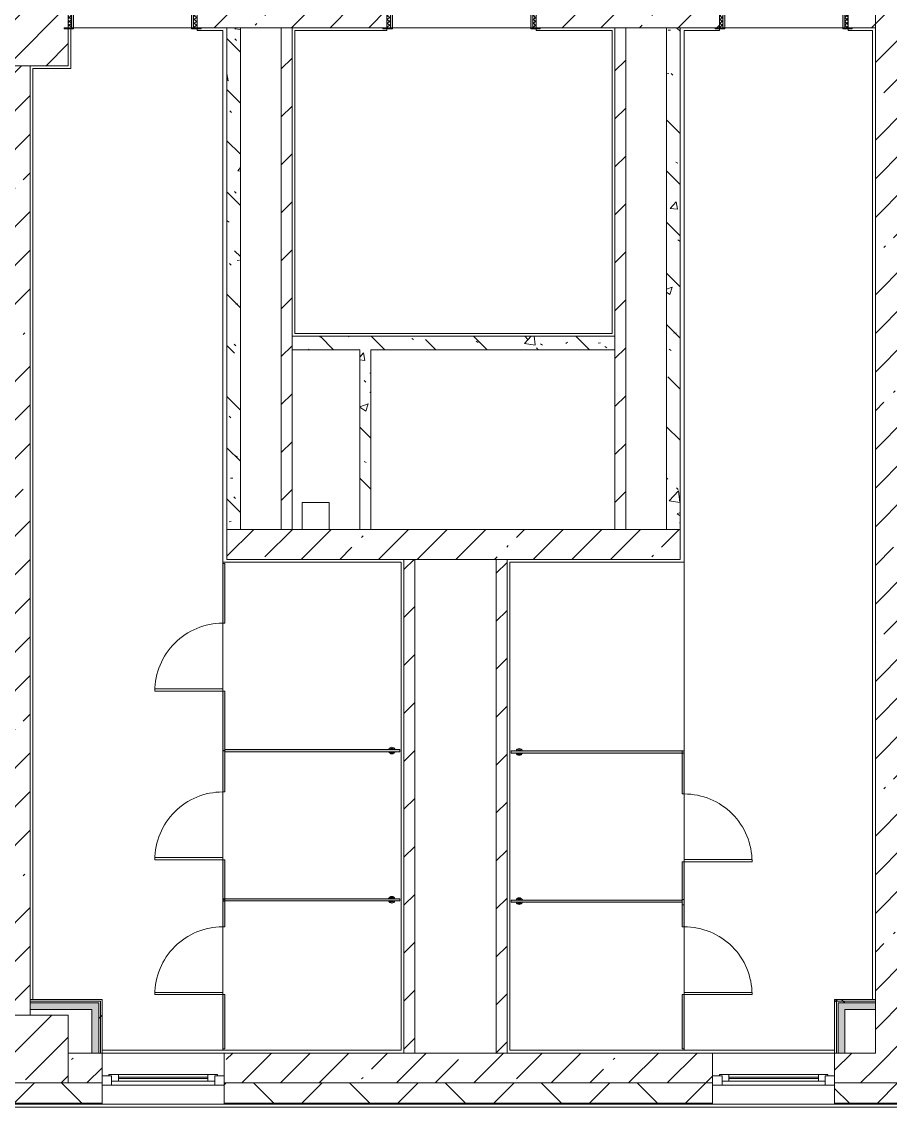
# Model space of a CAD drawing. Header units: millimetres. Extents: x -3377 to 186574, y -8553 to 29000.
# Drawn here: x 125131 to 131534, y -280 to 7724 of the extents above; entities that cross this region are included whole.
import ezdxf

# ---------------------------------------------------------------- set-up
doc = ezdxf.new("R2010")
doc.units = ezdxf.units.MM
for name, color, linetype, lineweight, true_color in [('A-DOOR-3', 7, 'Continuous', 5, 0xaaaaaa), ('A-DOOR-4', 7, 'Continuous', 5, 0xe2e2e2), ('A-DOOR-FRAM-2', 7, 'Continuous', 5, 0xe2e2e2), ('A-DOOR-FRAM-3', 7, 'Continuous', 5, 0xaaaaaa), ('A-FLOR-1', 7, 'Continuous', 5, 0xaaaaaa), ('A-GENM-3', 7, 'Continuous', 5, 0xe2ddcd), ('A-WALL-6', 7, 'Continuous', 5, 0x737373), ('I-WALL-1', 7, 'Continuous', 5, 0xe7e7e7), ('I-WALL-2', 7, 'Continuous', 9, 0xe7e7e7), ('I-WALL-5', 7, 'Continuous', 5, 0x787878)]:
    doc.layers.add(name, color=color, linetype=linetype, lineweight=lineweight, true_color=true_color)
for name, color, linetype, lineweight in [('A-DOOR-5', 7, 'Continuous', 5), ('A-GENM-2', 7, 'Continuous', 5), ('A-GLAZ-2', 7, 'Continuous', 5), ('A-WALL', 7, 'Continuous', 9), ('A-WALL-4', 7, 'Continuous', 5), ('I-WALL-3', 7, 'Continuous', 5), ('S-COLS-2', 7, 'Continuous', 5)]:
    doc.layers.add(name, color=color, linetype=linetype, lineweight=lineweight)
pattern_1 = [(45, (59563.6, 0), (-285.1231, 285.1231), []), (45, (59848.73, 0), (-285.1231, 285.1231), [504.031, -100.806, 16.764, -84.042])]
pattern_2 = [(45, (59563.6, 0), (-176.7767, 176.7767), [])]
pattern_3 = [(135, (59563.6, 0), (-377.1708, -377.1708), [533.4, -88.9, 17.78, -88.9]), (135, (59563.6, 376.94), (-377.1708, -377.1708), []), (50, (59563.6, 0), (637.6445, -55.7866), [66.675, -733.425]), (355, (59563.6, 0), (-123.3494, 668.699), [53.34, -586.74]), (100.451, (59616.75, -4.65), (514.299, 612.908), [56.665, -623.315]), (46.184, (59563.6, 177.8), (948.7764, -147.15), [100.012, -1100.137]), (96.636, (59642.7, 165.5), (830.909, 865.997), [84.998, -934.973]), (351.184, (59563.6, 177.8), (830.918, 865.988), [80.01, -880.11]), (21, (59652.5, 133.35), (530.6506, -357.9283), [66.675, -733.425]), (326, (59652.5, 133.35), (216.308, 644.6585), [53.34, -586.74]), (71.451, (59696.7, 103.5), (746.9596, 286.7243), [56.665, -623.315]), (37.5, (59563.6, 0), (10.8105, 295.9426), [16.764, -562.864, 16.764, -578.866, -588.962]), (37.5, (59563.6, 0), (10.8105, 295.9426), [-1175.258, 16.764, -572.198]), (7.5, (59563.6, 0), (233.8692, 350.6318), [16.764, -322.834, 16.764, -549.529, -224.472]), (7.5, (59563.6, 0), (233.8692, 350.6318), [-905.891, 16.764, -207.708]), (327.5, (59365.36, 0), (474.5678, -20.0513), [16.764, -205.486, 16.764, -676.656, -920.115]), (327.5, (59365.36, 0), (474.5678, -20.0513), [-915.67, 16.764, -903.351]), (317.5, (59276.46, 0), (518.4522, 88.9934), [16.764, -272.161, 16.764, -443.738, -653.415]), (317.5, (59276.46, 0), (518.4522, 88.9934), [-749.427, 16.764, -636.651])]
pattern_4 = [(135, (1826.41, 174.685), (-14.14214, -14.14214), []), (225, (1826.41, 174.685), (14.14214, -14.14214), [])]
pattern_5 = [(45, (-296.384, 174.685), (-14.1421, 14.1421), []), (135, (-296.384, 174.685), (-14.1421, -14.1421), [])]
pattern_6 = [(45, (59563.6, 0), (-530.33, 530.33), []), (135, (59563.6, 0), (-530.33, -530.33), [])]

# ---------------------------------------------------------------- blocks, each defined once
blk = doc.blocks.new('BSC_Колонна _Прямоугольная - 500х500-V91-1_8_1_птичка')
at = {"layer": 'S-COLS-2'}
h = blk.add_hatch(dxfattribs=at)
h.set_pattern_fill('FP_111', color=256, style=0, pattern_type=2)
h.set_pattern_definition([(45, (-65660, -150), (-285.1231, 285.1231), []), (45, (-65374.88, -150), (-285.1231, 285.1231), [504.031, -100.806, 16.764, -84.042])])
h.paths.add_polyline_path([(209, -250), (250, -250), (250, 250), (-250, 250), (-250, -250)])
for p, q in [((250, 250), (-250, 250)), ((-250, 250), (-250, -250)), ((250, -250), (250, 250)), ((-250, -250), (250, -250))]:
    blk.add_line(p, q, dxfattribs=at)
blk = doc.blocks.new('BSC_Колонна _Прямоугольная - 500х500-V94-1_8_1_птичка')
at = {"layer": 'S-COLS-2'}
h = blk.add_hatch(dxfattribs=at)
h.set_pattern_fill('FP_114', color=256, style=0, pattern_type=2)
h.set_pattern_definition([(45, (-65660, -7650), (-285.1231, 285.1231), []), (45, (-65374.88, -7650), (-285.1231, 285.1231), [504.031, -100.806, 16.764, -84.042])])
h.paths.add_polyline_path([(-30, -250), (250, -250), (250, 22), (220, 22), (220, 30), (250, 30), (250, 250), (-250, 250), (-250, -250)])
for p, q in [((220, 250), (-250, 250)), ((-250, 250), (-250, -250)), ((250, -250), (250, 22)), ((-250, -250), (250, -250))]:
    blk.add_line(p, q, dxfattribs=at)
blk = doc.blocks.new('120_Окно_СКБ_1Ст - 120_Окно_СКБ_1Ст 900х2500_h_-20664874-1_8_1_птичка')
at = {"layer": 'A-GLAZ-2'}
for p, q in [((-450, -127), (-450, -57)), ((-450, -57), (-380, -57)), ((450, -57), (-450, -57)), ((-380, -57), (-380, -127)), ((380, -127), (380, -57)), ((380, -57), (450, -57)), ((450, -57), (450, -127)), ((-380, -127), (-450, -127)), ((-450, -127), (-400, -127)), ((-380, -127), (-400, -127)), ((-400, -127), (-400, -137)), ((-400, -137), (400, -137)), ((400, -137), (-400, -137)), ((380, -87), (-380, -87)), ((-380, -87), (-380, -127)), ((-330, -137), (-330, -87)), ((-330, -107), (330, -107)), ((330, -117), (-330, -117)), ((330, -137), (330, -87)), ((380, -127), (380, -87)), ((450, -127), (380, -127)), ((400, -127), (380, -127)), ((400, -127), (450, -127)), ((400, -137), (400, -127))]:
    blk.add_line(p, q, dxfattribs=at)
blk = doc.blocks.new('110_Дверь_СКБ_1Ст_Внутренняя1 - Д-7_л__950x2100h_Туалет-21784696-1_8_1_птичка')
at = {"layer": 'A-DOOR-3'}
h = blk.add_hatch(dxfattribs=at)
h.set_pattern_fill('FP_155', color=256, style=0, pattern_type=2)
h.set_pattern_definition(pattern_4)
h.paths.add_polyline_path([(473.5, -110), (487.5, -110), (487.5, 110), (462.5, 110), (462.5, -110)])
at = {"layer": 'A-DOOR-4'}
h = blk.add_hatch(color=256, dxfattribs=at)
h.paths.add_polyline_path([(-422.5, 30), (-402.5, 30), (-402.5, 70), (-412.5, 70), (-412.5, 110), (-437.5, 108), (-437.5, 30)])
h.paths.add_polyline_path([(447.5, 30), (462.5, 30), (462.5, 110), (437.5, 110), (437.5, 70), (427.5, 70), (427.5, 30), (437.5, 30)])
at = {"layer": 'A-DOOR-FRAM-2'}
for points in [[(437.5, 110), (431.8, 960), (397.5, 960), (397.5, 110)], [(-462.5, 110), (-422.5, 110), (-422.5, 118), (-492.5, 117.6), (-492.5, 110), (-477.4, 110)], [(487.5, 110), (517.5, 110), (517.5, 118), (447.5, 118), (447.5, 110), (473.5, 110)], [(-422.5, -110), (-422.5, 30), (-437.5, 30), (-437.5, -110)], [(462.5, -110), (462.5, 30), (447.5, 30), (447.5, -110)], [(-462.5, -118), (-422.5, -118), (-422.5, -110), (-492.5, -110), (-492.5, -118)], [(517.5, -118), (517.5, -110), (447.5, -110), (447.5, -118), (487.5, -118)]]:
    blk.add_hatch(color=256, dxfattribs=at).paths.add_polyline_path(points)
at = {"layer": 'A-DOOR-FRAM-3'}
h = blk.add_hatch(dxfattribs=at)
h.set_pattern_fill('FP_156', color=256, style=0, pattern_type=2)
h.set_pattern_definition(pattern_5)
h.paths.add_polyline_path([(-462.5, -110), (-437.5, -110), (-437.5, 110), (-462.5, 108)])
at = {"layer": 'A-DOOR-3'}
for p, q in [((437.5, 960), (397.5, 960)), ((397.5, 960), (397.5, 110)), ((437.5, 110), (437.5, 960)), ((397.5, 110), (437.5, 110))]:
    blk.add_line(p, q, dxfattribs=at)
blk.add_arc((437.5, 110), 850, 90, 180, dxfattribs=at)
at = {"layer": 'A-DOOR-FRAM-3'}
for p, q in [((-422.5, 118), (-492.5, 118)), ((-492.5, 118), (-492.5, 110)), ((-492.5, 110), (-422.5, 110)), ((-437.5, 110), (-462.5, 110)), ((-462.5, 110), (-462.5, -110)), ((-412.5, 110), (-437.5, 110)), ((-437.5, 110), (-437.5, 30)), ((-437.5, -110), (-437.5, 110)), ((-422.5, 110), (-437.5, 110)), ((-437.5, 110), (-437.5, 109)), ((-437.5, 109), (-422.5, 109)), ((-422.5, 110), (-422.5, 118)), ((-422.5, 109), (-422.5, 110)), ((-412.5, 70), (-412.5, 110)), ((437.5, 110), (437.5, 70)), ((462.5, 110), (437.5, 110)), ((517.5, 118), (447.5, 118)), ((447.5, 118), (447.5, 110)), ((462.5, 110), (447.5, 110)), ((447.5, 110), (447.5, 109)), ((447.5, 110), (517.5, 110)), ((447.5, 109), (462.5, 109)), ((462.5, 30), (462.5, 110)), ((487.5, 110), (462.5, 110)), ((462.5, 110), (462.5, -110)), ((462.5, 109), (462.5, 110)), ((487.5, -110), (487.5, 110)), ((517.5, 110), (517.5, 118)), ((-437.5, 30), (-402.5, 30)), ((-422.5, 30), (-437.5, 30)), ((-437.5, 30), (-437.5, -110)), ((-422.5, -110), (-422.5, 30)), ((-402.5, 70), (-412.5, 70)), ((-402.5, 30), (-402.5, 70)), ((437.5, 70), (427.5, 70)), ((427.5, 70), (427.5, 30)), ((427.5, 30), (462.5, 30)), ((462.5, 30), (447.5, 30)), ((447.5, 30), (447.5, -110)), ((462.5, -110), (462.5, 30)), ((-422.5, -110), (-492.5, -110)), ((-492.5, -110), (-492.5, -118)), ((-492.5, -118), (-422.5, -118)), ((-462.5, -110), (-437.5, -110)), ((-437.5, -110), (-422.5, -110)), ((-422.5, -118), (-422.5, -110)), ((447.5, -110), (462.5, -110)), ((517.5, -110), (447.5, -110)), ((447.5, -110), (447.5, -118)), ((447.5, -118), (517.5, -118)), ((462.5, -110), (487.5, -110)), ((517.5, -118), (517.5, -110))]:
    blk.add_line(p, q, dxfattribs=at)
blk = doc.blocks.new('110_Дверь_СКБ_1Ст_Внутренняя1 - Д-7_л__950x2100h_Туалет-V123-1_8_1_птичка')
at = {"layer": 'A-DOOR-3'}
h = blk.add_hatch(dxfattribs=at)
h.set_pattern_fill('FP_155', color=256, style=0, pattern_type=2)
h.set_pattern_definition(pattern_4)
h.paths.add_polyline_path([(487.5, -110), (487.5, 110), (462.5, 110), (462.5, -110)])
at = {"layer": 'A-DOOR-4'}
h = blk.add_hatch(color=256, dxfattribs=at)
h.paths.add_polyline_path([(447.5, 30), (462.5, 30), (462.5, 110), (437.5, 110), (437.5, 70), (427.5, 70), (427.5, 30), (437.5, 30)])
h.paths.add_polyline_path([(-422.5, 30), (-402.5, 30), (-402.5, 70), (-412.5, 70), (-412.5, 110), (-437.5, 108), (-437.5, 30)])
at = {"layer": 'A-DOOR-FRAM-2'}
for points in [[(403.5, 110), (437.5, 110), (437.5, 960), (397.5, 960), (397.5, 110)], [(-437.5, 110), (-422.5, 110), (-422.5, 118), (-492.5, 118), (-492.5, 110), (-442.5, 110)], [(492.7, 110), (517.5, 110), (517.5, 118), (447.5, 118), (447.5, 110), (487.5, 110)], [(-422.5, -110), (-422.5, 30), (-437.5, 30), (-437.5, -110)], [(462.5, -110), (462.5, 30), (447.5, 30), (447.5, -110)], [(-442.5, -118), (-422.5, -118), (-422.5, -110), (-492.5, -110), (-492.5, -118), (-462.5, -118)], [(447.5, -118), (517.5, -118), (517.5, -110), (447.5, -110)]]:
    blk.add_hatch(color=256, dxfattribs=at).paths.add_polyline_path(points)
at = {"layer": 'A-DOOR-FRAM-3'}
h = blk.add_hatch(dxfattribs=at)
h.set_pattern_fill('FP_156', color=256, style=0, pattern_type=2)
h.set_pattern_definition(pattern_5)
h.paths.add_polyline_path([(-462.5, -110), (-437.5, -110), (-442.5, 110), (-462.5, 110)])
at = {"layer": 'A-DOOR-3'}
for p, q in [((437.5, 960), (397.5, 960)), ((397.5, 960), (397.5, 110)), ((437.5, 110), (437.5, 960)), ((397.5, 110), (437.5, 110))]:
    blk.add_line(p, q, dxfattribs=at)
blk.add_arc((437.5, 110), 850, 90, 180, dxfattribs=at)
at = {"layer": 'A-DOOR-FRAM-3'}
for p, q in [((-422.5, 118), (-492.5, 118)), ((-492.5, 118), (-492.5, 110)), ((-492.5, 110), (-422.5, 110)), ((-437.5, 110), (-462.5, 110)), ((-462.5, 110), (-462.5, -110)), ((-412.5, 110), (-437.5, 110)), ((-437.5, 110), (-437.5, 30)), ((-437.5, -110), (-437.5, 110)), ((-422.5, 110), (-437.5, 110)), ((-437.5, 110), (-437.5, 109)), ((-437.5, 109), (-422.5, 109)), ((-422.5, 110), (-422.5, 118)), ((-422.5, 109), (-422.5, 110)), ((-412.5, 70), (-412.5, 110)), ((437.5, 110), (437.5, 70)), ((462.5, 110), (437.5, 110)), ((517.5, 118), (447.5, 118)), ((447.5, 118), (447.5, 110)), ((462.5, 110), (447.5, 110)), ((447.5, 110), (447.5, 109)), ((447.5, 110), (517.5, 110)), ((447.5, 109), (462.5, 109)), ((462.5, 30), (462.5, 110)), ((487.5, 110), (462.5, 110)), ((462.5, 110), (462.5, -110)), ((462.5, 109), (462.5, 110)), ((487.5, -110), (487.5, 110)), ((517.5, 110), (517.5, 118)), ((-437.5, 30), (-402.5, 30)), ((-422.5, 30), (-437.5, 30)), ((-437.5, 30), (-437.5, -110)), ((-422.5, -110), (-422.5, 30)), ((-402.5, 70), (-412.5, 70)), ((-402.5, 30), (-402.5, 70)), ((437.5, 70), (427.5, 70)), ((427.5, 70), (427.5, 30)), ((427.5, 30), (462.5, 30)), ((462.5, 30), (447.5, 30)), ((447.5, 30), (447.5, -110)), ((462.5, -110), (462.5, 30)), ((-422.5, -110), (-492.5, -110)), ((-492.5, -110), (-492.5, -118)), ((-492.5, -118), (-422.5, -118)), ((-462.5, -110), (-437.5, -110)), ((-437.5, -110), (-422.5, -110)), ((-422.5, -118), (-422.5, -110)), ((447.5, -110), (462.5, -110)), ((517.5, -110), (447.5, -110)), ((447.5, -110), (447.5, -118)), ((447.5, -118), (517.5, -118)), ((462.5, -110), (487.5, -110)), ((517.5, -118), (517.5, -110))]:
    blk.add_line(p, q, dxfattribs=at)
blk = doc.blocks.new('110_Дверь_СКБ_1Ст_Внутренняя1 - Д-4 _л_ 1100x2100h_су мгн-32399982-1_8_1_птичка')
at = {"layer": 'A-DOOR-3'}
h = blk.add_hatch(dxfattribs=at)
h.set_pattern_fill('FP_157', color=256, style=0, pattern_type=2)
h.set_pattern_definition([(135, (1751.41, 174.685), (-14.14214, -14.14214), []), (225, (1751.41, 174.685), (14.14214, -14.14214), [])])
h.paths.add_polyline_path([(537.5, -110), (562.5, -110), (562.5, 110), (537.5, 110), (537.5, 102.9)])
at = {"layer": 'A-DOOR-4'}
h = blk.add_hatch(color=256, dxfattribs=at)
h.paths.add_polyline_path([(537.5, 30), (537.5, 110), (512.5, 110), (512.5, 70), (502.5, 70), (502.5, 30), (522.5, 30)])
h.paths.add_polyline_path([(-512.5, 30), (-477.5, 30), (-477.5, 70), (-487.5, 70), (-487.5, 110), (-512.5, 109)])
at = {"layer": 'A-DOOR-FRAM-2'}
for points in [[(511.8, 110), (512.5, 110), (512.5, 1110), (472.5, 1110), (472.5, 110)], [(-526.8, 110), (-497.5, 110), (-497.5, 118), (-567.5, 118), (-567.5, 110), (-532.4, 110)], [(592.5, 110), (592.5, 118), (522.5, 118), (522.5, 110), (562.5, 110)], [(-497.5, -110), (-497.5, 30), (-512.5, 30), (-512.5, -110)], [(537.5, -110), (537.5, 30), (522.5, 30), (522.5, -110)], [(-533.8, -118), (-497.5, -118), (-497.5, -110), (-567.5, -110), (-567.5, -118), (-537.5, -118)], [(562.5, -118), (592.5, -118), (592.5, -110), (522.5, -110), (522.5, -118), (537.5, -118)]]:
    blk.add_hatch(color=256, dxfattribs=at).paths.add_polyline_path(points)
at = {"layer": 'A-DOOR-FRAM-3'}
h = blk.add_hatch(dxfattribs=at)
h.set_pattern_fill('FP_158', color=256, style=0, pattern_type=2)
h.set_pattern_definition([(45, (-371.384, 174.685), (-14.1421, 14.1421), []), (135, (-371.384, 174.685), (-14.1421, -14.1421), [])])
h.paths.add_polyline_path([(-532.5, -110), (-512.5, -110), (-512.5, 110), (-537.5, 110), (-537.5, -110)])
at = {"layer": 'A-DOOR-3'}
for p, q in [((512.5, 1110), (472.5, 1110)), ((472.5, 1110), (472.5, 110)), ((512.5, 110), (512.5, 1110)), ((472.5, 110), (512.5, 110))]:
    blk.add_line(p, q, dxfattribs=at)
blk.add_arc((512.5, 110), 1000, 90, 180, dxfattribs=at)
at = {"layer": 'A-DOOR-FRAM-3'}
for p, q in [((-497.5, 118), (-567.5, 118)), ((-567.5, 118), (-567.5, 110)), ((-567.5, 110), (-497.5, 110)), ((-512.5, 110), (-537.5, 110)), ((-537.5, 110), (-537.5, -110)), ((-487.5, 110), (-512.5, 110)), ((-512.5, 110), (-512.5, 30)), ((-512.5, -110), (-512.5, 110)), ((-497.5, 110), (-512.5, 110)), ((-512.5, 110), (-512.5, 109)), ((-512.5, 109), (-497.5, 109)), ((-497.5, 110), (-497.5, 118)), ((-497.5, 109), (-497.5, 110)), ((-487.5, 70), (-487.5, 110)), ((512.5, 110), (512.5, 70)), ((537.5, 110), (512.5, 110)), ((592.5, 118), (522.5, 118)), ((522.5, 118), (522.5, 110)), ((537.5, 110), (522.5, 110)), ((522.5, 110), (522.5, 109)), ((522.5, 110), (592.5, 110)), ((522.5, 109), (537.5, 109)), ((537.5, 30), (537.5, 110)), ((562.5, 110), (537.5, 110)), ((537.5, 110), (537.5, -110)), ((537.5, 109), (537.5, 110)), ((562.5, -110), (562.5, 110)), ((592.5, 110), (592.5, 118)), ((-512.5, 30), (-477.5, 30)), ((-497.5, 30), (-512.5, 30)), ((-512.5, 30), (-512.5, -110)), ((-497.5, -110), (-497.5, 30)), ((-477.5, 70), (-487.5, 70)), ((-477.5, 30), (-477.5, 70)), ((512.5, 70), (502.5, 70)), ((502.5, 70), (502.5, 30)), ((502.5, 30), (537.5, 30)), ((537.5, 30), (522.5, 30)), ((522.5, 30), (522.5, -110)), ((537.5, -110), (537.5, 30)), ((-497.5, -110), (-567.5, -110)), ((-567.5, -110), (-567.5, -118)), ((-567.5, -118), (-497.5, -118)), ((-537.5, -110), (-512.5, -110)), ((-512.5, -110), (-497.5, -110)), ((-497.5, -118), (-497.5, -110)), ((522.5, -110), (537.5, -110)), ((592.5, -110), (522.5, -110)), ((522.5, -110), (522.5, -118)), ((522.5, -118), (592.5, -118)), ((537.5, -110), (562.5, -110)), ((592.5, -118), (592.5, -110))]:
    blk.add_line(p, q, dxfattribs=at)
blk = doc.blocks.new('131_Сантехническая перегородка_Дверь_ поз_4 - СД-1-30830986-1_8_1_птичка')
at = {"layer": 'A-GENM-3'}
for points in [[(-190, -8), (250, -8), (250, 8), (-190, 8)], [(750, -8), (1190, -8), (1190, 8), (750, 8)]]:
    blk.add_hatch(color=256, dxfattribs=at).paths.add_polyline_path(points)
at = {"layer": 'A-DOOR-5'}
for p, q in [((266, 508), (250, 508)), ((250, 8), (250, 508)), ((266, 8), (266, 508)), ((266, 8), (250, 8))]:
    blk.add_line(p, q, dxfattribs=at)
blk.add_arc((250, 8), 500, 360, 90, dxfattribs=at)
at = {"layer": 'A-GENM-2'}
for p, q in [((250, 8), (-190, 8)), ((-190, 8), (-190, -8)), ((250, -8), (250, 8)), ((1190, 8), (750, 8)), ((750, 8), (750, -8)), ((1190, -8), (1190, 8)), ((-190, -8), (250, -8)), ((750, -8), (1190, -8))]:
    blk.add_line(p, q, dxfattribs=at)
blk = doc.blocks.new('131_Сантехническая перегородка_Дверь - СД-1-29846662-1_8_1_птичка')
at = {"layer": 'A-GENM-3'}
for points in [[(0, 8), (0, -8), (317.3, -8), (317.3, 8), (197.1, 8)], [(817.3, -7.8), (817.3, -8), (1119.2, -7.8), (1119.2, 8), (817.3, 8)]]:
    blk.add_hatch(color=256, dxfattribs=at).paths.add_polyline_path(points)
at = {"layer": 'A-DOOR-5'}
for p, q in [((333.3, -8), (317.3, -8)), ((317.3, -8), (317.3, -508)), ((333.3, -8), (333.3, -508)), ((333.3, -508), (317.3, -508))]:
    blk.add_line(p, q, dxfattribs=at)
blk.add_arc((317.3, -8), 500, 270, 0, dxfattribs=at)
at = {"layer": 'A-GENM-2'}
for p, q in [((317.3, 8), (0, 8)), ((0, 8), (0, -8)), ((317.3, -8), (317.3, 8)), ((1134.7, 8), (817.3, 8)), ((817.3, 8), (817.3, -8)), ((1134.7, -8), (1134.7, 8)), ((0, -8), (317.3, -8)), ((817.3, -8), (1134.7, -8))]:
    blk.add_line(p, q, dxfattribs=at)
blk = doc.blocks.new('131_Сантехническая перегородка - СП-4-30850764-1_8_1_птичка')
at = {"layer": 'A-GENM-3'}
blk.add_hatch(color=256, dxfattribs=at).paths.add_polyline_path([(55.2, -8), (1330, -8), (1330, 8), (55.2, 8)])
at = {"layer": 'A-GENM-2'}
for p, q in [((1330, 8), (55.2, 8)), ((55.2, 8), (55.2, -8)), ((1330, -8), (1330, 8)), ((55.2, -8), (1330, -8))]:
    blk.add_line(p, q, dxfattribs=at)
at = {"layer": 'A-GENM-2', "flags": 128}
for points in [[(126.7, 8), (126.3, 8.5), (126, 9), (125.6, 9.5), (125.2, 9.9), (124.8, 10.4), (124.4, 10.8), (123.9, 11.2), (123.5, 11.6), (123, 12), (122.5, 12.3), (122, 12.7), (121.5, 13), (121, 13.3), (120.5, 13.6), (119.9, 13.8), (119.4, 14), (118.8, 14.3), (118.2, 14.4), (117.6, 14.6), (117, 14.7), (116.5, 14.9), (115.9, 14.9), (115.3, 15), (114.7, 15.1), (114.1, 15.1), (113.5, 15.1), (112.8, 15), (112.2, 15), (111.7, 14.9), (111.1, 14.8), (110.5, 14.7), (109.9, 14.5), (109.3, 14.4), (108.7, 14.2), (108.2, 13.9), (107.6, 13.7), (107.1, 13.4), (106.5, 13.2), (106, 12.9), (105.5, 12.5), (105, 12.2), (104.5, 11.8), (104.1, 11.4), (103.6, 11), (103.2, 10.6), (102.8, 10.2), (102.4, 9.7), (102, 9.3), (101.6, 8.8), (101.3, 8.3), (101.1, 8)], [(101.1, -8), (101.4, -8.5), (101.8, -9), (102.2, -9.5), (102.6, -9.9), (103, -10.4), (103.4, -10.8), (103.8, -11.2), (104.3, -11.6), (104.7, -12), (105.2, -12.3), (105.7, -12.7), (106.2, -13), (106.8, -13.3), (107.3, -13.6), (107.9, -13.8), (108.4, -14), (109, -14.3), (109.6, -14.4), (110.1, -14.6), (110.7, -14.7), (111.3, -14.9), (111.9, -14.9), (112.5, -15), (113.1, -15.1), (113.7, -15.1), (114.3, -15.1), (114.9, -15), (115.5, -15), (116.1, -14.9), (116.7, -14.8), (117.3, -14.7), (117.9, -14.5), (118.5, -14.4), (119, -14.2), (119.6, -13.9), (120.2, -13.7), (120.7, -13.4), (121.2, -13.2), (121.7, -12.9), (122.3, -12.5), (122.7, -12.2), (123.2, -11.8), (123.7, -11.4), (124.1, -11), (124.6, -10.6), (125, -10.2), (125.4, -9.7), (125.8, -9.3), (126.1, -8.8), (126.5, -8.3), (126.7, -8)]]:
    blk.add_lwpolyline(points, dxfattribs=at)
at = {"layer": 'A-GENM-2'}
for radius, start, end in [(24.6, 19.91127, 160.08873), (17.6, 45, 135), (17.6, 45, 135), (15.1, 45, 135), (24.6, 199.91127, 340.08873), (17.6, 225, 315), (17.6, 225, 315), (15.1, 225, 315)]:
    blk.add_arc((113.9, 0), radius, start, end, dxfattribs=at)
blk = doc.blocks.new('131_Сантехническая перегородка - СП-4-30850728-1_8_1_птичка')
at = {"layer": 'A-GENM-3'}
blk.add_hatch(color=256, dxfattribs=at).paths.add_polyline_path([(482.2, -8), (1330, -8), (1330, 8), (71.3, 8), (71.3, -8)])
at = {"layer": 'A-GENM-2'}
for p, q in [((1330, 8), (71.3, 8)), ((71.3, 8), (71.3, -8)), ((1330, -8), (1330, 8)), ((71.3, -8), (1330, -8))]:
    blk.add_line(p, q, dxfattribs=at)
at = {"layer": 'A-GENM-2', "flags": 128}
for points in [[(142.8, 8), (142.5, 8.5), (142.1, 9), (141.8, 9.5), (141.4, 9.9), (141, 10.4), (140.5, 10.8), (140.1, 11.2), (139.6, 11.6), (139.2, 12), (138.7, 12.3), (138.2, 12.7), (137.7, 13), (137.1, 13.3), (136.6, 13.6), (136.1, 13.8), (135.5, 14), (134.9, 14.3), (134.4, 14.4), (133.8, 14.6), (133.2, 14.7), (132.6, 14.9), (132, 14.9), (131.4, 15), (130.8, 15.1), (130.2, 15.1), (129.6, 15.1), (129, 15), (128.4, 15), (127.8, 14.9), (127.2, 14.8), (126.6, 14.7), (126, 14.5), (125.4, 14.4), (124.9, 14.2), (124.3, 13.9), (123.8, 13.7), (123.2, 13.4), (122.7, 13.2), (122.2, 12.9), (121.7, 12.5), (121.2, 12.2), (120.7, 11.8), (120.2, 11.4), (119.8, 11), (119.3, 10.6), (118.9, 10.2), (118.5, 9.7), (118.1, 9.3), (117.8, 8.8), (117.4, 8.3), (117.3, 8)], [(117.3, -8), (117.6, -8.5), (117.9, -9), (118.3, -9.5), (118.7, -9.9), (119.1, -10.4), (119.5, -10.8), (120, -11.2), (120.4, -11.6), (120.9, -12), (121.4, -12.3), (121.9, -12.7), (122.4, -13), (122.9, -13.3), (123.5, -13.6), (124, -13.8), (124.6, -14), (125.1, -14.3), (125.7, -14.4), (126.3, -14.6), (126.9, -14.7), (127.5, -14.9), (128.1, -14.9), (128.7, -15), (129.3, -15.1), (129.9, -15.1), (130.5, -15.1), (131.1, -15), (131.7, -15), (132.3, -14.9), (132.9, -14.8), (133.4, -14.7), (134, -14.5), (134.6, -14.4), (135.2, -14.2), (135.7, -13.9), (136.3, -13.7), (136.8, -13.4), (137.4, -13.2), (137.9, -12.9), (138.4, -12.5), (138.9, -12.2), (139.4, -11.8), (139.8, -11.4), (140.3, -11), (140.7, -10.6), (141.1, -10.2), (141.5, -9.7), (141.9, -9.3), (142.3, -8.8), (142.6, -8.3), (142.8, -8)]]:
    blk.add_lwpolyline(points, dxfattribs=at)
at = {"layer": 'A-GENM-2'}
for radius, start, end in [(24.6, 19.91127, 160.08873), (17.6, 45, 135), (17.6, 45, 135), (15.1, 45, 135), (24.6, 199.91127, 340.08873), (17.6, 225, 315), (17.6, 225, 315), (15.1, 225, 315)]:
    blk.add_arc((130, 0), radius, start, end, dxfattribs=at)
blk = doc.blocks.new('131_Сантехническая перегородка_Дверь - СД-1-30819167-1_8_1_птичка')
at = {"layer": 'A-GENM-3'}
for points in [[(0, 8), (2, 7.5), (18, 7.5), (18, -8), (305.2, -8), (305.2, 8)], [(805.2, -8), (1109, -8), (1109, 8), (805.2, 8)]]:
    blk.add_hatch(color=256, dxfattribs=at).paths.add_polyline_path(points)
at = {"layer": 'A-DOOR-5'}
for p, q in [((321.2, 508), (305.2, 508)), ((305.2, 8), (305.2, 508)), ((321.2, 8), (321.2, 508)), ((321.2, 8), (305.2, 8))]:
    blk.add_line(p, q, dxfattribs=at)
blk.add_arc((305.2, 8), 500, 360, 90, dxfattribs=at)
at = {"layer": 'A-GENM-2'}
for p, q in [((305.2, 8), (0, 8)), ((0, 8), (0, -8)), ((305.2, -8), (305.2, 8)), ((1110.4, 8), (805.2, 8)), ((805.2, 8), (805.2, -8)), ((1110.4, -8), (1110.4, 8)), ((0, -8), (305.2, -8)), ((805.2, -8), (1110.4, -8))]:
    blk.add_line(p, q, dxfattribs=at)
blk = doc.blocks.new('131_Сантехническая перегородка - СП-4-30819166-1_8_1_птичка')
at = {"layer": 'A-GENM-3'}
blk.add_hatch(color=256, dxfattribs=at).paths.add_polyline_path([(760.3, 8), (39.9, 8), (39.9, -8), (1330, -8), (1330, 8)])
at = {"layer": 'A-GENM-2'}
for p, q in [((1330, 8), (39.9, 8)), ((39.9, 8), (39.9, -8)), ((1330, -8), (1330, 8)), ((39.9, -8), (1330, -8))]:
    blk.add_line(p, q, dxfattribs=at)
at = {"layer": 'A-GENM-2', "flags": 128}
for points in [[(111.4, 8), (111, 8.5), (110.7, 9), (110.3, 9.5), (109.9, 9.9), (109.5, 10.4), (109.1, 10.8), (108.6, 11.2), (108.2, 11.6), (107.7, 12), (107.2, 12.3), (106.7, 12.7), (106.2, 13), (105.7, 13.3), (105.2, 13.6), (104.6, 13.8), (104, 14), (103.5, 14.3), (102.9, 14.4), (102.3, 14.6), (101.7, 14.7), (101.1, 14.9), (100.6, 14.9), (100, 15), (99.4, 15.1), (98.7, 15.1), (98.1, 15.1), (97.5, 15), (96.9, 15), (96.3, 14.9), (95.8, 14.8), (95.2, 14.7), (94.6, 14.5), (94, 14.4), (93.4, 14.2), (92.9, 13.9), (92.3, 13.7), (91.8, 13.4), (91.2, 13.2), (90.7, 12.9), (90.2, 12.5), (89.7, 12.2), (89.2, 11.8), (88.8, 11.4), (88.3, 11), (87.9, 10.6), (87.5, 10.2), (87.1, 9.7), (86.7, 9.3), (86.3, 8.8), (86, 8.3), (85.8, 8)], [(85.8, -8), (86.1, -8.5), (86.5, -9), (86.9, -9.5), (87.2, -9.9), (87.6, -10.4), (88.1, -10.8), (88.5, -11.2), (89, -11.6), (89.4, -12), (89.9, -12.3), (90.4, -12.7), (90.9, -13), (91.5, -13.3), (92, -13.6), (92.6, -13.8), (93.1, -14), (93.7, -14.3), (94.3, -14.4), (94.8, -14.6), (95.4, -14.7), (96, -14.9), (96.6, -14.9), (97.2, -15), (97.8, -15.1), (98.4, -15.1), (99, -15.1), (99.6, -15), (100.2, -15), (100.8, -14.9), (101.4, -14.8), (102, -14.7), (102.6, -14.5), (103.2, -14.4), (103.7, -14.2), (104.3, -13.9), (104.8, -13.7), (105.4, -13.4), (105.9, -13.2), (106.4, -12.9), (106.9, -12.5), (107.4, -12.2), (107.9, -11.8), (108.4, -11.4), (108.8, -11), (109.3, -10.6), (109.7, -10.2), (110.1, -9.7), (110.5, -9.3), (110.8, -8.8), (111.2, -8.3), (111.4, -8)]]:
    blk.add_lwpolyline(points, dxfattribs=at)
at = {"layer": 'A-GENM-2'}
for radius, start, end in [(24.6, 19.91127, 160.08873), (17.6, 45, 135), (17.6, 45, 135), (15.1, 45, 135), (24.6, 199.91127, 340.08873), (17.6, 225, 315), (17.6, 225, 315), (15.1, 225, 315)]:
    blk.add_arc((98.6, 0), radius, start, end, dxfattribs=at)
blk = doc.blocks.new('131_Сантехническая перегородка - СП-4-29831414-1_8_1_птичка')
at = {"layer": 'A-GENM-3'}
blk.add_hatch(color=256, dxfattribs=at).paths.add_polyline_path([(651.6, 8), (25.5, 8), (25.5, -8), (1330, -8), (1330, 8)])
at = {"layer": 'A-GENM-2'}
for p, q in [((1330, 8), (25.5, 8)), ((25.5, 8), (25.5, -8)), ((1330, -8), (1330, 8)), ((25.5, -8), (1330, -8))]:
    blk.add_line(p, q, dxfattribs=at)
at = {"layer": 'A-GENM-2', "flags": 128}
for points in [[(97, 8), (96.7, 8.5), (96.3, 9), (95.9, 9.5), (95.5, 9.9), (95.1, 10.4), (94.7, 10.8), (94.3, 11.2), (93.8, 11.6), (93.3, 12), (92.9, 12.3), (92.4, 12.7), (91.8, 13), (91.3, 13.3), (90.8, 13.6), (90.2, 13.8), (89.7, 14), (89.1, 14.3), (88.5, 14.4), (88, 14.6), (87.4, 14.7), (86.8, 14.9), (86.2, 14.9), (85.6, 15), (85, 15.1), (84.4, 15.1), (83.8, 15.1), (83.2, 15), (82.6, 15), (82, 14.9), (81.4, 14.8), (80.8, 14.7), (80.2, 14.5), (79.6, 14.4), (79.1, 14.2), (78.5, 13.9), (77.9, 13.7), (77.4, 13.4), (76.9, 13.2), (76.4, 12.9), (75.8, 12.5), (75.3, 12.2), (74.9, 11.8), (74.4, 11.4), (74, 11), (73.5, 10.6), (73.1, 10.2), (72.7, 9.7), (72.3, 9.3), (72, 8.8), (71.6, 8.3), (71.4, 8)], [(71.4, -8), (71.8, -8.5), (72.1, -9), (72.5, -9.5), (72.9, -9.9), (73.3, -10.4), (73.7, -10.8), (74.1, -11.2), (74.6, -11.6), (75.1, -12), (75.6, -12.3), (76.1, -12.7), (76.6, -13), (77.1, -13.3), (77.6, -13.6), (78.2, -13.8), (78.7, -14), (79.3, -14.3), (79.9, -14.4), (80.5, -14.6), (81.1, -14.7), (81.6, -14.9), (82.2, -14.9), (82.8, -15), (83.4, -15.1), (84, -15.1), (84.6, -15.1), (85.2, -15), (85.8, -15), (86.4, -14.9), (87, -14.8), (87.6, -14.7), (88.2, -14.5), (88.8, -14.4), (89.4, -14.2), (89.9, -13.9), (90.5, -13.7), (91, -13.4), (91.6, -13.2), (92.1, -12.9), (92.6, -12.5), (93.1, -12.2), (93.6, -11.8), (94, -11.4), (94.5, -11), (94.9, -10.6), (95.3, -10.2), (95.7, -9.7), (96.1, -9.3), (96.5, -8.8), (96.8, -8.3), (97, -8)]]:
    blk.add_lwpolyline(points, dxfattribs=at)
at = {"layer": 'A-GENM-2'}
for radius, start, end in [(24.6, 19.91127, 160.08873), (17.6, 45, 135), (17.6, 45, 135), (15.1, 45, 135), (24.6, 199.91127, 340.08873), (17.6, 225, 315), (17.6, 225, 315), (15.1, 225, 315)]:
    blk.add_arc((84.2, 0), radius, start, end, dxfattribs=at)
blk = doc.blocks.new('131_Сантехническая перегородка_Дверь_сдвиг_ - СД-1-30823593-1_8_1_птичка')
at = {"layer": 'A-GENM-3'}
for points in [[(0, -8), (400, -8), (400, 8), (0, 8)], [(900, 8), (900, -8), (1089, -8), (1089, 8)]]:
    blk.add_hatch(color=256, dxfattribs=at).paths.add_polyline_path(points)
at = {"layer": 'A-DOOR-5'}
for p, q in [((416, 508), (400, 508)), ((400, 8), (400, 508)), ((416, 8), (416, 508)), ((416, 8), (400, 8))]:
    blk.add_line(p, q, dxfattribs=at)
blk.add_arc((400, 8), 500, 360, 90, dxfattribs=at)
at = {"layer": 'A-GENM-2'}
for p, q in [((400, 8), (0, 8)), ((0, 8), (0, -8)), ((400, -8), (400, 8)), ((1100, 8), (900, 8)), ((900, 8), (900, -8)), ((1100, -8), (1100, 8)), ((0, -8), (400, -8)), ((900, -8), (1100, -8))]:
    blk.add_line(p, q, dxfattribs=at)
blk = doc.blocks.new('131_Сантехническая перегородка_Дверь_сдвиг_ - СД-1-30819161-1_8_1_птичка')
at = {"layer": 'A-GENM-3'}
for points in [[(0, -8), (400, -8), (400, 8), (0, 8)], [(900, 8), (900, -8), (1061.8, -8), (1061.8, 8)]]:
    blk.add_hatch(color=256, dxfattribs=at).paths.add_polyline_path(points)
at = {"layer": 'A-DOOR-5'}
for p, q in [((416, -8), (400, -8)), ((400, -8), (400, -508)), ((416, -8), (416, -508)), ((416, -508), (400, -508))]:
    blk.add_line(p, q, dxfattribs=at)
blk.add_arc((400, -8), 500, 270, 0, dxfattribs=at)
at = {"layer": 'A-GENM-2'}
for p, q in [((400, 8), (0, 8)), ((0, 8), (0, -8)), ((400, -8), (400, 8)), ((1100, 8), (900, 8)), ((900, 8), (900, -8)), ((1100, -8), (1100, 8)), ((0, -8), (400, -8)), ((900, -8), (1100, -8))]:
    blk.add_line(p, q, dxfattribs=at)

msp = doc.modelspace()

# ---------------------------------------------------------------- hatches: boundary and pattern name
at = {"layer": 'A-WALL-4'}
h = msp.add_hatch(dxfattribs=at)
h.set_pattern_fill('FP_118', color=256, style=0, pattern_type=2)
h.set_pattern_definition([(45, (59563.6, 0), (-353.5534, 353.5534), []), (135, (59563.6, 0), (-353.5534, -353.5534), [])])
h.paths.add_polyline_path([(135257.4, -250), (135263.6, -250), (135263.6, -100), (133543.6, -100), (133543.6, -250), (135255.7, -250)])
h.paths.add_polyline_path([(127291.5, -250), (130223.6, -250), (130223.6, -100), (126623.6, -100), (126623.6, -250)])
h.paths.add_polyline_path([(131799.7, -250), (131843.6, -250), (131843.6, -100), (131123.6, -101.8), (131123.6, -250), (131643.6, -250)])
h.paths.add_polyline_path([(121173.6, -250), (121173.6, -100), (120473.6, -100), (120473.6, -250), (120785.2, -250)])
h.paths.add_polyline_path([(123273.6, -250), (123823.6, -250), (123823.6, -100), (123273.6, -100), (123273.6, -121.3)])
h.paths.add_polyline_path([(119573.6, -250), (119573.6, -100), (118823.6, -100), (118823.6, -250)])
h.paths.add_polyline_path([(116723.6, -250), (116723.6, -100), (115973.6, -100), (115973.6, -250), (116137.8, -250)])
h.paths.add_polyline_path([(124723.6, -250), (125723.6, -250), (125723.6, -100), (124723.6, -100), (124723.6, -118)])
h.paths.add_polyline_path([(112419.9, -250), (112873.6, -250), (112873.6, -100), (111435.1, -100), (111435.1, -250), (111490.4, -250)])
h.paths.add_polyline_path([(109335.1, -250), (109335.1, -100), (108623.6, -100), (108623.6, -250), (108702, -250)])
h.paths.add_polyline_path([(107723.6, -250), (107723.6, -100), (106973.6, -100), (106973.6, -250)])
h.paths.add_polyline_path([(103873.6, -250), (103873.6, -100), (102301.2, -100), (102301.2, -250), (103125.2, -250)])
h.paths.add_polyline_path([(98603.6, -250), (98603.6, -100), (97954.6, -100), (97954.6, -250), (98477.8, -250)])
h.paths.add_polyline_path([(99503.6, -250), (100201.2, -250), (100201.2, -100), (99503.6, -100), (99503.6, -180.4)])
at = {"layer": 'I-WALL-1'}
for points in [[(125648.6, 440.5), (125698.6, 440.5), (125698.6, 490.5), (125193.6, 490.5), (125193.6, 440.5), (125473.6, 440.5)], [(131148.6, 120), (131198.6, 120), (131198.6, 440.5), (131148.6, 440.5), (131148.6, 140)]]:
    msp.add_hatch(color=256, dxfattribs=at).paths.add_polyline_path(points)
at = {"layer": 'I-WALL-2'}
for points in [[(131403.6, 440.5), (131423.6, 440.5), (131422.8, 490.5), (131148.6, 490.5), (131148.6, 440.5), (131198.6, 440.5)], [(125698.6, 120), (125698.6, 440.5), (125648.6, 440.5), (125648.6, 120)]]:
    msp.add_hatch(color=256, dxfattribs=at).paths.add_polyline_path(points)
at = {"layer": 'I-WALL-3'}
h = msp.add_hatch(dxfattribs=at)
h.set_pattern_fill('FP_99', color=256, style=0, pattern_type=2)
h.set_pattern_definition(pattern_1)
h.paths.add_polyline_path([(128923.6, 7680), (130273.6, 7680), (130273.6, 7900), (128923.6, 7900)])
h.paths.add_polyline_path([(131423.6, 7680), (131423.6, 7900), (131223.6, 7900), (131223.6, 7680), (131253.6, 7680)])
h.paths.add_polyline_path([(126453.6, 7680), (127823.6, 7680), (127823.6, 7900), (126423.6, 7900), (126423.6, 7680), (126429.6, 7680)])
h = msp.add_hatch(dxfattribs=at)
h.set_pattern_fill('FP_99', color=256, style=0, pattern_type=2)
h.set_pattern_definition(pattern_1)
h.paths.add_polyline_path([(131643.6, -100), (131643.6, 7900), (131423.6, 7900), (131423.6, -100)])
h = msp.add_hatch(dxfattribs=at)
h.set_pattern_fill('FP_116', color=256, style=0, pattern_type=2)
h.set_pattern_definition(pattern_2)
h.paths.add_polyline_path([(127043.6, 3980), (127123.6, 3980), (127123.6, 7680), (127043.6, 7680), (127043.6, 4069.5)])
h = msp.add_hatch(dxfattribs=at)
h.set_pattern_fill('FP_116', color=256, style=0, pattern_type=2)
h.set_pattern_definition(pattern_2)
h.paths.add_polyline_path([(129583.6, 3980), (129583.6, 7680), (129503.6, 7680), (129503.6, 3980)])
h = msp.add_hatch(dxfattribs=at)
h.set_pattern_fill('FP_99', color=256, style=0, pattern_type=2)
h.set_pattern_definition(pattern_1)
h.paths.add_polyline_path([(125193.6, 400), (125193.6, 7400), (124973.6, 7400), (124973.6, 400)])
h = msp.add_hatch(dxfattribs=at)
h.set_pattern_fill('FP_99', color=256, style=0, pattern_type=2)
h.set_pattern_definition(pattern_1)
h.paths.add_polyline_path([(127291.5, 3760), (129983.6, 3760), (129983.6, 3980), (126643.6, 3980), (126643.6, 3760), (127198.6, 3760)])
h = msp.add_hatch(dxfattribs=at)
h.set_pattern_fill('FP_116', color=256, style=0, pattern_type=2)
h.set_pattern_definition(pattern_2)
h.paths.add_polyline_path([(128028.6, 120), (128028.6, 3760), (127948.6, 3760), (127948.6, 120)])
h = msp.add_hatch(dxfattribs=at)
h.set_pattern_fill('FP_116', color=256, style=0, pattern_type=2)
h.set_pattern_definition(pattern_2)
h.paths.add_polyline_path([(128708.6, 120), (128708.6, 3760), (128628.6, 3760), (128628.6, 120)])
h = msp.add_hatch(dxfattribs=at)
h.set_pattern_fill('FP_208', color=256, style=0, pattern_type=2)
h.set_pattern_definition(pattern_6)
h.paths.add_polyline_path([(125711.1, 120), (125709.2, 490.5), (125698.6, 490.5), (125698.6, 120)])
h = msp.add_hatch(dxfattribs=at)
h.set_pattern_fill('FP_208', color=256, style=0, pattern_type=2)
h.set_pattern_definition(pattern_6)
h.paths.add_polyline_path([(125723.6, 120), (125723.6, 503), (125711.1, 503), (125711.1, 120)])
h = msp.add_hatch(dxfattribs=at)
h.set_pattern_fill('FP_208', color=256, style=0, pattern_type=2)
h.set_pattern_definition(pattern_6)
h.paths.add_polyline_path([(131403.6, 503), (131423.6, 503), (131423.6, 515.5), (131123.6, 515.5), (131123.6, 503), (131198.6, 503)])
h = msp.add_hatch(dxfattribs=at)
h.set_pattern_fill('FP_208', color=256, style=0, pattern_type=2)
h.set_pattern_definition(pattern_6)
h.paths.add_polyline_path([(131136.1, 120), (131136.1, 503), (131123.6, 503), (131123.6, 120)])
h = msp.add_hatch(dxfattribs=at)
h.set_pattern_fill('FP_208', color=256, style=0, pattern_type=2)
h.set_pattern_definition(pattern_6)
h.paths.add_polyline_path([(131422.8, 490.5), (131423.6, 490.5), (131423.2, 503), (131136.1, 503), (131136.1, 490.5), (131403.6, 490.5)])
h = msp.add_hatch(dxfattribs=at)
h.set_pattern_fill('FP_99', color=256, style=0, pattern_type=2)
h.set_pattern_definition(pattern_1)
h.paths.add_polyline_path([(129150.5, -100), (130223.6, -100), (130223.6, 120), (126623.6, 120), (126623.6, -100), (127291.5, -100)])
h.paths.add_polyline_path([(125473.6, -100), (125723.6, -100), (125723.6, 120), (125473.6, 120), (125473.6, -48)])
h.paths.add_polyline_path([(131123.6, -100), (131423.6, -100), (131423.6, 120), (131123.6, 120), (131123.6, -13)])
at = {"layer": 'I-WALL-5'}
h = msp.add_hatch(dxfattribs=at)
h.set_pattern_fill('FP_129', color=256, style=0, pattern_type=2)
h.set_pattern_definition(pattern_3)
h.paths.add_polyline_path([(126743.6, 3980), (126743.6, 7680), (126643.6, 7680), (126643.6, 3980)])
h = msp.add_hatch(dxfattribs=at)
h.set_pattern_fill('FP_129', color=256, style=0, pattern_type=2)
h.set_pattern_definition(pattern_3)
h.paths.add_polyline_path([(129983.6, 3980), (129983.6, 7680), (129883.6, 7680), (129883.6, 3980)])
h = msp.add_hatch(dxfattribs=at)
h.set_pattern_fill('FP_129', color=256, style=0, pattern_type=2)
h.set_pattern_definition(pattern_3)
h.paths.add_polyline_path([(127123.6, 5305), (129503.6, 5305), (129503.6, 5405), (127123.6, 5405)])
h = msp.add_hatch(dxfattribs=at)
h.set_pattern_fill('FP_129', color=256, style=0, pattern_type=2)
h.set_pattern_definition(pattern_3)
h.paths.add_polyline_path([(127703.6, 3980), (127703.6, 5305), (127623.6, 5305), (127623.6, 3980)])

# ---------------------------------------------------------------- linework, layer by layer
at = {"layer": 'A-FLOR-1'}
for p, q in [((125493.6, 7672), (125493.6, 7380)), ((126423.6, 7660), (126423.6, 7672)), ((126612.6, 7660), (126423.6, 7660)), ((126612.6, 7660), (126612.6, 3729)), ((127823.6, 7660), (127143.6, 7660)), ((127143.6, 7660), (127143.6, 5425)), ((127823.6, 7672), (127823.6, 7660)), ((128923.6, 7660), (128923.6, 7672)), ((129483.6, 7660), (128923.6, 7660)), ((129483.6, 5425), (129483.6, 7660)), ((130273.6, 7660), (130014.6, 7660)), ((130014.6, 2347.5), (130014.6, 7660)), ((130273.6, 7672), (130273.6, 7660)), ((131223.6, 7660), (131223.6, 7672)), ((131403.6, 7660), (131223.6, 7660)), ((131403.6, 515.6), (131403.6, 7660)), ((125493.6, 7380), (125213.6, 7380)), ((125213.6, 7380), (125213.6, 515.5)), ((127143.6, 5425), (129483.6, 5425)), ((127198.6, 3980), (127198.6, 4180)), ((127198.6, 4180), (127398.6, 4180)), ((127398.6, 4180), (127398.6, 3980)), ((127928.6, 3740), (126612.6, 3740)), ((127928.6, 140), (127928.6, 3740)), ((128728.6, 3740), (128728.6, 140)), ((130014.6, 3740), (128728.6, 3740)), ((126612.6, 2789), (126612.6, 3289)), ((126612.6, 1545.2), (126612.6, 2045.2)), ((130014.6, 2030.1), (130014.6, 1530.1)), ((126612.6, 551), (126612.6, 1051)), ((130014.6, 1051), (130014.6, 551)), ((131123.6, 515.6), (131403.6, 515.6)), ((125723.6, 140), (127928.6, 140)), ((126612.6, 140), (126612.6, 151)), ((128728.6, 140), (131123.6, 140)), ((130014.6, 151), (130014.6, 140))]:
    msp.add_line(p, q, dxfattribs=at)
at = {"layer": 'A-WALL'}
for p, q in [((126743.6, 7680), (126643.6, 7680)), ((127123.6, 7680), (127043.6, 7680)), ((129583.6, 7680), (129503.6, 7680)), ((129983.6, 7680), (129883.6, 7680)), ((127123.6, 5405), (127123.6, 5305)), ((129503.6, 5305), (129503.6, 5405)), ((126643.6, 3980), (126743.6, 3980)), ((127043.6, 3980), (127123.6, 3980)), ((127623.6, 3980), (127703.6, 3980)), ((129503.6, 3980), (129583.6, 3980)), ((128028.6, 3760), (127948.6, 3760)), ((128708.6, 3760), (128628.6, 3760)), ((125711.1, 503), (125193.6, 503)), ((125698.6, 490.5), (125193.6, 490.5)), ((125698.6, 490.5), (125698.6, 120)), ((125711.1, 503), (125711.1, 120)), ((131136.1, 503), (131136.1, 120)), ((131136.1, 503), (131423.6, 503)), ((131148.6, 490.5), (131148.6, 120)), ((131148.6, 490.5), (131423.6, 490.5)), ((131423.6, 440.5), (131423.6, 515.5)), ((127948.6, 120), (128028.6, 120)), ((128628.6, 120), (128708.6, 120)), ((125723.6, -100), (125473.6, -100)), ((130223.6, -100), (126623.6, -100)), ((131423.6, -100), (131123.6, -100)), ((124723.6, -250), (125723.6, -250)), ((124723.6, -253), (125723.6, -253)), ((126623.6, -250), (130223.6, -250)), ((126623.6, -253), (130223.6, -253)), ((131123.6, -250), (131843.6, -250)), ((131123.6, -253), (131843.6, -253))]:
    msp.add_line(p, q, dxfattribs=at)
at = {"layer": 'A-WALL-4'}
for p, q in [((125723.6, -258), (125723.6, -100)), ((126623.6, -100), (126623.6, -258)), ((130223.6, -258), (130223.6, -100)), ((131123.6, -100), (131123.6, -258)), ((131643.6, -100), (131423.6, -100)), ((123823.6, -258), (131843.6, -258))]:
    msp.add_line(p, q, dxfattribs=at)
at = {"layer": 'A-WALL-6'}
msp.add_line((131843.6, -280), (59273.6, -280), dxfattribs=at)
at = {"layer": 'I-WALL-3'}
for p, q in [((131423.6, 7900), (131423.6, 515.5)), ((126383.6, 7680), (125513.6, 7680)), ((126453.6, 7680), (126643.6, 7680)), ((126643.6, 7680), (126643.6, 3760)), ((126743.6, 7680), (127043.6, 7680)), ((126743.6, 3980), (126743.6, 7680)), ((127043.6, 7680), (127043.6, 3980)), ((127123.6, 7680), (127793.6, 7680)), ((127123.6, 5405), (127123.6, 7680)), ((128883.6, 7680), (127863.6, 7680)), ((128953.6, 7680), (129503.6, 7680)), ((129503.6, 7680), (129503.6, 5405)), ((129583.6, 7680), (129883.6, 7680)), ((129583.6, 3980), (129583.6, 7680)), ((129883.6, 7680), (129883.6, 3980)), ((129983.6, 7680), (130243.6, 7680)), ((129983.6, 3760), (129983.6, 7680)), ((131183.6, 7680), (130313.6, 7680)), ((131253.6, 7680), (131423.6, 7680)), ((125193.6, 400), (125193.6, 7400)), ((129503.6, 5405), (127123.6, 5405)), ((127123.6, 3980), (127123.6, 5305)), ((127123.6, 5305), (127623.6, 5305)), ((127623.6, 5305), (127623.6, 3980)), ((127703.6, 5305), (129503.6, 5305)), ((127703.6, 3980), (127703.6, 5305)), ((129503.6, 5305), (129503.6, 3980)), ((127043.6, 3980), (126743.6, 3980)), ((127623.6, 3980), (127123.6, 3980)), ((129503.6, 3980), (127703.6, 3980)), ((129983.6, 3980), (129583.6, 3980)), ((126643.6, 3760), (127948.6, 3760)), ((127948.6, 3760), (127948.6, 120)), ((128028.6, 3760), (128628.6, 3760)), ((128028.6, 120), (128028.6, 3760)), ((128628.6, 3760), (128628.6, 120)), ((128708.6, 3760), (129983.6, 3760)), ((128708.6, 120), (128708.6, 3760)), ((125723.6, 515.5), (125193.6, 515.5)), ((125723.6, -100), (125723.6, 515.5)), ((131123.6, 515.5), (131123.6, -100)), ((131423.6, 515.5), (131123.6, 515.5)), ((125193.6, 440.5), (125648.6, 440.5)), ((125648.6, 440.5), (125648.6, 120)), ((131198.6, 120), (131198.6, 440.5)), ((131198.6, 440.5), (131423.6, 440.5)), ((131423.6, 440.5), (131423.6, 120)), ((127948.6, 120), (125473.6, 120)), ((126623.6, 120), (126623.6, -100)), ((128628.6, 120), (128028.6, 120)), ((131423.6, 120), (128708.6, 120)), ((130223.6, -100), (130223.6, 120))]:
    msp.add_line(p, q, dxfattribs=at)

# ---------------------------------------------------------------- block references
at = {"layer": 'A-DOOR-3'}
for name, p in [('110_Дверь_СКБ_1Ст_Внутренняя1 - Д-4 _л_ 1100x2100h_су мгн-32399982-1_8_1_птичка', (128361.1, 7790)), ('110_Дверь_СКБ_1Ст_Внутренняя1 - Д-7_л__950x2100h_Туалет-V123-1_8_1_птичка', (125936.1, 7790)), ('110_Дверь_СКБ_1Ст_Внутренняя1 - Д-7_л__950x2100h_Туалет-21784696-1_8_1_птичка', (130736.1, 7790))]:
    msp.add_blockref(name, p, dxfattribs=at)
at = {"layer": 'A-GENM-2'}
for name, p, rotation in [('131_Сантехническая перегородка_Дверь_ поз_4 - СД-1-30830986-1_8_1_птичка', (126620.6, 2539), 89.99999999997657), ('131_Сантехническая перегородка_Дверь - СД-1-30819167-1_8_1_птичка', (126620.6, 1240), 89.99999999997657), ('131_Сантехническая перегородка - СП-4-30819166-1_8_1_птичка', (127958.9, 2350), 180), ('131_Сантехническая перегородка_Дверь - СД-1-29846662-1_8_1_птичка', (130006.6, 1212.8), 90.00000000002345), ('131_Сантехническая перегородка_Дверь_сдвиг_ - СД-1-30823593-1_8_1_птичка', (126620.6, 151), 89.99999999997657), ('131_Сантехническая перегородка - СП-4-29831414-1_8_1_птичка', (127943.1, 1250), 180), ('131_Сантехническая перегородка_Дверь_сдвиг_ - СД-1-30819161-1_8_1_птичка', (130006.6, 151), 90.00000000002345)]:
    msp.add_blockref(name, p, dxfattribs=dict(at, rotation=rotation))
for name, p in [('131_Сантехническая перегородка - СП-4-30850764-1_8_1_птичка', (128684.4, 2340)), ('131_Сантехническая перегородка - СП-4-30850728-1_8_1_птичка', (128668.3, 1240))]:
    msp.add_blockref(name, p, dxfattribs=at)
at = {"layer": 'A-GLAZ-2', "rotation": 180}
for p in [(126173.6, -175), (130673.6, -175)]:
    msp.add_blockref('120_Окно_СКБ_1Ст - 120_Окно_СКБ_1Ст 900х2500_h_-20664874-1_8_1_птичка', p, dxfattribs=at)
at = {"layer": 'S-COLS-2'}
for name, p in [('BSC_Колонна _Прямоугольная - 500х500-V94-1_8_1_птичка', (125223.6, 7650)), ('BSC_Колонна _Прямоугольная - 500х500-V91-1_8_1_птичка', (125223.6, 150))]:
    msp.add_blockref(name, p, dxfattribs=at)

doc.saveas('drawing.dxf')
